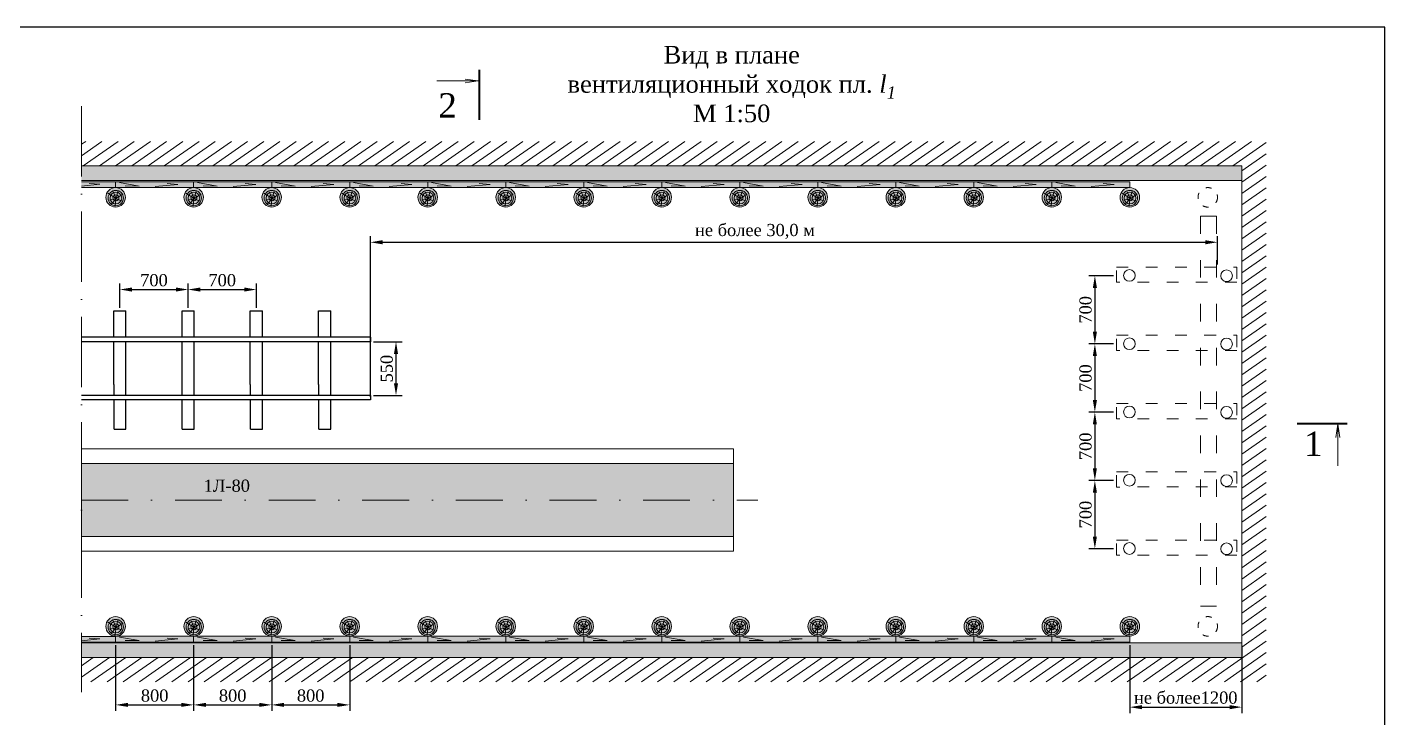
# Model space of a CAD drawing. Header units: millimetres. Extents: x -46762 to 217101, y -107409 to 31524.
# Drawn here: x 175235 to 189159, y -96673 to -89589 of the extents above; entities that cross this region are included whole.
import ezdxf

# ---------------------------------------------------------------- set-up
doc = ezdxf.new("R2010")
doc.units = ezdxf.units.MM
for name, pattern in [('ACAD_ISO03W100', [30, 12, -18]), ('ACAD_ISO10W100', [18, 12, -3, 0, -3]), ('DASHDOT', [1, 0.5, -0.25, 0, -0.25])]:
    doc.linetypes.add(name, pattern=pattern)
doc.styles.get("Standard").update_dxf_attribs({"font": 'TIMES.TTF'})
doc.dimstyles.new('ISO-25', dxfattribs={"dimscale": 50, "dimtxt": 2.5, "dimasz": 2.5, "dimexe": 1.25, "dimexo": 0.625, "dimtad": 1, "dimdec": 0, "dimtxsty": 'Standard', "dimcen": 2.5, "dimadec": 0, "dimazin": 0, "dimtfac": 1, "dimtdec": 0, "dimtmove": 0, "dimatfit": 3, "dimfxl": 1, "dimarcsym": 0})

# ---------------------------------------------------------------- blocks, each defined once
blk = doc.blocks.new('рама2')
at = {"lineweight": 0, "true_color": 0xffffff}
h = blk.add_hatch(color=7, dxfattribs=at)
edge = h.paths.add_edge_path()
edge.add_arc((184800, -72902), 100, 0, 360)
h = blk.add_hatch(color=7, dxfattribs=at)
edge = h.paths.add_edge_path()
edge.add_arc((184800, -77302), 100, 0, 360)
at = {"color": 7, "lineweight": 0}
for points in [[(184721, -72860), (184804, -72915), (184791, -72994)], [(184877, -72867), (184806, -72916), (184727, -72931)], [(184757, -72969), (184804, -72917), (184824, -72838)], [(184773, -72841), (184804, -72917), (184868, -72941)], [(184721, -77260), (184804, -77315), (184791, -77394)], [(184877, -77267), (184806, -77316), (184727, -77331)], [(184757, -77369), (184804, -77317), (184824, -77238)], [(184773, -77241), (184804, -77317), (184868, -77341)]]:
    blk.add_lwpolyline(points, dxfattribs=at)
for centre, radius in [((184800, -72902), 100), ((184801, -72909), 78.7), ((184802, -72909), 60), ((184803, -72907), 31.1), ((184800, -77302), 100), ((184801, -77309), 78.7), ((184802, -77309), 60), ((184803, -77307), 31.1)]:
    blk.add_circle(centre, radius, dxfattribs=at)
blk = doc.blocks.new('дерза')
at = {"lineweight": 0, "true_color": 0xffffff}
blk.add_hatch(color=7, dxfattribs=at).paths.add_polyline_path([(184800, -66348), (185600, -66348), (185600, -66288), (184800, -66288)])
at = {"color": 7, "lineweight": 0}
for points in [[(184800, -66348), (185600, -66348), (185600, -66288), (184800, -66288)], [(184800, -66348), (184800, -66288)], [(184840, -66297), (185041, -66332), (184898, -66331)], [(185204, -66337), (185439, -66315), (185327, -66307)]]:
    blk.add_lwpolyline(points, dxfattribs=at)
blk = doc.blocks.new('*D441')
at = {"color": 0, "lineweight": -2}
for p, q in [((176186, -92467), (176186, -92217)), ((176311, -92280), (176761, -92280)), ((176886, -92467), (176886, -92217))]:
    blk.add_line(p, q, dxfattribs=at)
at = {"color": 0, "lineweight": 15}
for points in [[(176311, -92259), (176311, -92301), (176186, -92280)], [(176761, -92259), (176761, -92301), (176886, -92280)]]:
    blk.add_solid(points, dxfattribs=at)
at = {"layer": 'Defpoints', "color": 0, "lineweight": 15}
for p in [(176886, -92280), (176186, -92498), (176886, -92498)]:
    blk.add_point(p, dxfattribs=at)
at = {"color": 0, "lineweight": 0, "insert": (176536, -92185), "char_height": 125, "attachment_point": 5}
blk.add_mtext('700', dxfattribs=at)
blk = doc.blocks.new('*D442')
at = {"color": 0, "lineweight": -2}
for p, q in [((176886, -92467), (176886, -92217)), ((177011, -92280), (177461, -92280)), ((177586, -92467), (177586, -92217))]:
    blk.add_line(p, q, dxfattribs=at)
at = {"color": 0, "lineweight": 15}
for points in [[(177011, -92259), (177011, -92301), (176886, -92280)], [(177461, -92259), (177461, -92301), (177586, -92280)]]:
    blk.add_solid(points, dxfattribs=at)
at = {"layer": 'Defpoints', "color": 0, "lineweight": 15}
for p in [(177586, -92280), (176886, -92498), (177586, -92498)]:
    blk.add_point(p, dxfattribs=at)
at = {"color": 0, "lineweight": 0, "insert": (177236, -92185), "char_height": 125, "attachment_point": 5}
blk.add_mtext('700', dxfattribs=at)
blk = doc.blocks.new('*D443')
at = {"color": 0, "lineweight": -2}
for p, q in [((178755, -93381), (178755, -91733)), ((187443, -92023), (187443, -91733)), ((178880, -91795), (187318, -91795))]:
    blk.add_line(p, q, dxfattribs=at)
at = {"color": 0, "lineweight": 15}
for points in [[(178880, -91774), (178880, -91816), (178755, -91795)], [(187318, -91774), (187318, -91816), (187443, -91795)]]:
    blk.add_solid(points, dxfattribs=at)
at = {"layer": 'Defpoints', "color": 0, "lineweight": 15}
for p in [(187443, -91795), (187443, -92054), (178755, -93412)]:
    blk.add_point(p, dxfattribs=at)
at = {"color": 0, "lineweight": 0, "insert": (182699, -91684), "char_height": 125, "attachment_point": 5}
blk.add_mtext('не более 30,0 м', dxfattribs=at)
blk = doc.blocks.new('*D444')
at = {"color": 0, "lineweight": -2}
for p, q in [((178786, -92816), (179081, -92816)), ((179018, -93241), (179018, -92941)), ((178786, -93366), (179081, -93366))]:
    blk.add_line(p, q, dxfattribs=at)
at = {"color": 0, "lineweight": 15}
for points in [[(178997, -92941), (179039, -92941), (179018, -92816)], [(178997, -93241), (179039, -93241), (179018, -93366)]]:
    blk.add_solid(points, dxfattribs=at)
at = {"layer": 'Defpoints', "color": 0, "lineweight": 15}
for p in [(178755, -92816), (179018, -92816), (178755, -93366)]:
    blk.add_point(p, dxfattribs=at)
at = {"color": 0, "lineweight": 0, "insert": (178923, -93091), "char_height": 125, "attachment_point": 5, "rotation": 90}
blk.add_mtext('550', dxfattribs=at)
blk = doc.blocks.new('*D448')
at = {"color": 0, "lineweight": -2, "ltscale": 10}
for p, q in [((176143, -95928), (176143, -96602)), ((176943, -95928), (176943, -96602)), ((176268, -96540), (176818, -96540))]:
    blk.add_line(p, q, dxfattribs=at)
at = {"color": 0, "lineweight": 15, "ltscale": 10}
for points in [[(176268, -96519), (176268, -96560), (176143, -96540)], [(176818, -96519), (176818, -96560), (176943, -96540)]]:
    blk.add_solid(points, dxfattribs=at)
at = {"layer": 'Defpoints', "color": 0, "lineweight": 15, "ltscale": 10}
for p in [(176143, -95897), (176943, -95897), (176943, -96540)]:
    blk.add_point(p, dxfattribs=at)
at = {"color": 0, "lineweight": 15, "ltscale": 10, "insert": (176543, -96445), "char_height": 125, "attachment_point": 5}
blk.add_mtext('800', dxfattribs=at)
blk = doc.blocks.new('*D449')
at = {"color": 0, "lineweight": -2, "ltscale": 10}
for p, q in [((176943, -95928), (176943, -96602)), ((177743, -95928), (177743, -96602)), ((177068, -96540), (177618, -96540))]:
    blk.add_line(p, q, dxfattribs=at)
at = {"color": 0, "lineweight": 15, "ltscale": 10}
for points in [[(177068, -96519), (177068, -96560), (176943, -96540)], [(177618, -96519), (177618, -96560), (177743, -96540)]]:
    blk.add_solid(points, dxfattribs=at)
at = {"layer": 'Defpoints', "color": 0, "lineweight": 15, "ltscale": 10}
for p in [(176943, -95897), (177743, -95897), (177743, -96540)]:
    blk.add_point(p, dxfattribs=at)
at = {"color": 0, "lineweight": 15, "ltscale": 10, "insert": (177343, -96445), "char_height": 125, "attachment_point": 5}
blk.add_mtext('800', dxfattribs=at)
blk = doc.blocks.new('*D450')
at = {"color": 0, "lineweight": -2, "ltscale": 10}
for p, q in [((177743, -95928), (177743, -96602)), ((178543, -95928), (178543, -96602)), ((177868, -96540), (178418, -96540))]:
    blk.add_line(p, q, dxfattribs=at)
at = {"color": 0, "lineweight": 15, "ltscale": 10}
for points in [[(177868, -96519), (177868, -96560), (177743, -96540)], [(178418, -96519), (178418, -96560), (178543, -96540)]]:
    blk.add_solid(points, dxfattribs=at)
at = {"layer": 'Defpoints', "color": 0, "lineweight": 15, "ltscale": 10}
for p in [(177743, -95897), (178543, -95897), (178543, -96540)]:
    blk.add_point(p, dxfattribs=at)
at = {"color": 0, "lineweight": 15, "ltscale": 10, "insert": (178143, -96445), "char_height": 125, "attachment_point": 5}
blk.add_mtext('800', dxfattribs=at)
blk = doc.blocks.new('*D455')
at = {"color": 0, "lineweight": -2, "ltscale": 10}
for p, q in [((186376, -92138), (186122, -92138)), ((186185, -92263), (186185, -92713)), ((186376, -92838), (186122, -92838))]:
    blk.add_line(p, q, dxfattribs=at)
at = {"color": 0, "lineweight": 0, "ltscale": 10}
for points in [[(186164, -92263), (186206, -92263), (186185, -92138)], [(186164, -92713), (186206, -92713), (186185, -92838)]]:
    blk.add_solid(points, dxfattribs=at)
at = {"layer": 'Defpoints', "color": 0, "lineweight": 0, "ltscale": 10}
for p in [(186407, -92138), (186185, -92838), (186407, -92838)]:
    blk.add_point(p, dxfattribs=at)
at = {"color": 0, "lineweight": 0, "ltscale": 10, "insert": (186090, -92488), "char_height": 125, "attachment_point": 5, "rotation": 90}
blk.add_mtext('700', dxfattribs=at)
blk = doc.blocks.new('*D456')
at = {"color": 0, "lineweight": -2, "ltscale": 10}
for p, q in [((186376, -92838), (186122, -92838)), ((186185, -92963), (186185, -93413)), ((186376, -93538), (186122, -93538))]:
    blk.add_line(p, q, dxfattribs=at)
at = {"color": 0, "lineweight": 0, "ltscale": 10}
for points in [[(186164, -92963), (186206, -92963), (186185, -92838)], [(186164, -93413), (186206, -93413), (186185, -93538)]]:
    blk.add_solid(points, dxfattribs=at)
at = {"layer": 'Defpoints', "color": 0, "lineweight": 0, "ltscale": 10}
for p in [(186407, -92838), (186185, -93538), (186407, -93538)]:
    blk.add_point(p, dxfattribs=at)
at = {"color": 0, "lineweight": 0, "ltscale": 10, "insert": (186090, -93188), "char_height": 125, "attachment_point": 5, "rotation": 90}
blk.add_mtext('700', dxfattribs=at)
blk = doc.blocks.new('*D457')
at = {"color": 0, "lineweight": -2, "ltscale": 10}
for p, q in [((186376, -93538), (186122, -93538)), ((186185, -93663), (186185, -94113)), ((186376, -94238), (186122, -94238))]:
    blk.add_line(p, q, dxfattribs=at)
at = {"color": 0, "lineweight": 0, "ltscale": 10}
for points in [[(186164, -93663), (186206, -93663), (186185, -93538)], [(186164, -94113), (186206, -94113), (186185, -94238)]]:
    blk.add_solid(points, dxfattribs=at)
at = {"layer": 'Defpoints', "color": 0, "lineweight": 0, "ltscale": 10}
for p in [(186407, -93538), (186185, -94238), (186407, -94238)]:
    blk.add_point(p, dxfattribs=at)
at = {"color": 0, "lineweight": 0, "ltscale": 10, "insert": (186090, -93888), "char_height": 125, "attachment_point": 5, "rotation": 90}
blk.add_mtext('700', dxfattribs=at)
blk = doc.blocks.new('*D458')
at = {"color": 0, "lineweight": -2, "ltscale": 10}
for p, q in [((186376, -94238), (186122, -94238)), ((186185, -94363), (186185, -94813)), ((186376, -94938), (186122, -94938))]:
    blk.add_line(p, q, dxfattribs=at)
at = {"color": 0, "lineweight": 0, "ltscale": 10}
for points in [[(186164, -94363), (186206, -94363), (186185, -94238)], [(186164, -94813), (186206, -94813), (186185, -94938)]]:
    blk.add_solid(points, dxfattribs=at)
at = {"layer": 'Defpoints', "color": 0, "lineweight": 0, "ltscale": 10}
for p in [(186407, -94238), (186185, -94938), (186407, -94938)]:
    blk.add_point(p, dxfattribs=at)
at = {"color": 0, "lineweight": 0, "ltscale": 10, "insert": (186090, -94588), "char_height": 125, "attachment_point": 5, "rotation": 90}
blk.add_mtext('700', dxfattribs=at)
blk = doc.blocks.new('*D459')
at = {"color": 0, "lineweight": -2, "ltscale": 10}
for p, q in [((186543, -95928), (186543, -96625)), ((187692, -95935), (187692, -96625)), ((186668, -96563), (187567, -96563))]:
    blk.add_line(p, q, dxfattribs=at)
at = {"color": 0, "lineweight": 0, "ltscale": 10}
for points in [[(186668, -96542), (186668, -96584), (186543, -96563)], [(187567, -96542), (187567, -96584), (187692, -96563)]]:
    blk.add_solid(points, dxfattribs=at)
at = {"layer": 'Defpoints', "color": 0, "lineweight": 0, "ltscale": 10}
for p in [(186543, -95897), (187692, -95904), (187692, -96563)]:
    blk.add_point(p, dxfattribs=at)
at = {"color": 0, "lineweight": 0, "ltscale": 10, "insert": (187117, -96466), "char_height": 125, "attachment_point": 5}
blk.add_mtext('не более1200', dxfattribs=at)

msp = doc.modelspace()

# ---------------------------------------------------------------- hatches: boundary and pattern name
at = {"lineweight": 0}
h = msp.add_hatch(dxfattribs=at)
h.set_pattern_fill('LINE', scale=30, angle=35, style=0)
h.set_pattern_definition([(35, (-8656.99, -18432.19), (-54.633156, 78.024232), [])])
h.paths.add_polyline_path([(175792.04, -96304.23), (175792.04, -96054.23), (187692.3, -96054.23), (187692.3, -91010.26), (175792.04, -91010.26), (175792.04, -90760.26), (187942.3, -90760.26), (187942.3, -96304.23)])
h = msp.add_hatch(dxfattribs=at)
h.set_pattern_fill('GRAVEL', scale=10, angle=35, style=0)
h.set_pattern_definition([(263.0128, (-8652.87, -18119.228), (-353.3210237, -3038.0921832), [34.1721, -3383.05]), (219.9697, (-8657.028, -18153.146), (2351.0920832, 1956.32695704), [58.6405, -5805.4]), (167.5104, (-8701.969, -18190.816), (3683.2188072, -831.8299591), [41.3482, -4093.47]), (302.2737, (-8746.692, -18299.65), (-2705.7036433, 4306.9788282), [53.4005, -5286.64]), (327.8337, (-8718.178, -18344.801), (-2788.58802175, 1768.33270836), [52.3634, -5183.98]), (32.2737, (-8673.852, -18372.678), (-4306.9788282, -2705.7036433), [53.4005, -5286.64]), (72.6942, (-8628.702, -18344.164), (-1247.9589095, -3974.59492707), [70.6194, -6991.31]), (107.2553, (-8607.694, -18276.742), (-1748.69080777, 5597.2438948), [66.672, -6600.53]), (156.4296, (-8627.471, -18213.07), (-3558.4645479, 1539.3292497), [53.5813, -5304.55]), (210.2364, (-8676.582, -18191.644), (2434.3960615, 1394.5086377), [61.1713, -2997.39]), (257.3974, (-8729.432, -18222.448), (-894.20502788, -4036.9688648), [79.1078, -7831.68]), (173.8141, (-8539.25, -18157.5), (-2330.5805514, 228.567541), [27.0005, -2673.06]), (206.4692, (-8566.094, -18154.59), (2996.2134852, 1477.8162147), [51.3682, -5085.46]), (260, (-8612.08, -18177.49), (145.68832, -208.06448), [35.9209, -323.289]), (238.1986, (-8644.125, -18162.716), (748.948497, 1144.5755936), [19.3441, -1915.06]), (326.8014, (-8654.32, -18179.156), (-645.130291, 478.505743), [27.3566, -1340.48]), (65.9638, (-8631.428, -18194.135), (332.816142, 853.194346), [44.432, -1436.63]), (196.5651, (-8613.33, -18153.56), (561.817627, 83.312653), [32.1287, -771.09]), (51.3895, (-8774.997, -18263.656), (1643.5830051, 2081.0775115), [45.0088, -4455.88]), (105.3462, (-8746.91, -18228.485), (770.314139, -2871.4596106), [37.7599, -3738.22]), (328.1986, (-8642.468, -18111.943), (-1144.5755936, 748.948497), [38.688, -1895.72]), (18.6105, (-8609.587, -18132.331), (-2517.7116758, -832.69239275), [45.0088, -4455.88]), (14.444, (-8684.67, -18392.656), (-1331.7008637, -312.3142448), [43.4035, -2126.77]), (329.7751, (-8642.638, -18381.83), (-2642.8924909, 1560.2693724), [36.3672, -3600.36]), (101.8014, (-8494.7, -18318.55), (-312.3134674, 1331.7047116), [38.688, -1895.72]), (52.354, (-8502.611, -18280.68), (-2122.0874158, -2726.2067167), [42.5783, -4215.24]), (104.444, (-8596.65, -18389.938), (312.3142448, -1331.7008637), [21.7018, -2148.48]), (136.3099, (-8507.18, -18327.29), (-790.815385, 686.568116), [12.9515, -1282.2]), (200.9638, (-8516.55, -18318.346), (769.882459, 229.001292), [52.3634, -994.905]), (221.009, (-8565.445, -18337.08), (1934.9550497, 1664.9461333), [48.5267, -4804.14]), (338.6901, (-8618.316, -18212.86), (-499.44124, 270.440372), [36.6324, -879.178]), (28.1572, (-8584.188, -18226.174), (3828.4781246, 2060.57297417), [63.9557, -6331.6]), (95.9454, (-8527.8, -18195.994), (187.5599315, -2039.2011662), [26.1508, -2588.94]), (125, (-8530.5, -18169.98), (-353.75303, 62.3762), [15.24, -238.76]), (155.2564, (-8573.977, -18333.752), (1852.0751026, -873.699176), [35.2867, -3493.39]), (83.0128, (-8606.024, -18318.983), (353.3210237, 3038.0921832), [68.3443, -3348.88]), (35, (-8597.7, -18251.15), (62.3762, 353.75303), [66.04, -187.96]), (0.3048, (-8543.613, -18213.267), (-3100.4615883, -0.4291509), [40.161, -3975.93]), (289.0546, (-8503.453, -18213.053), (374.6898975, -977.949246), [36.9829, -1812.17]), (242.646, (-8491.379, -18248.01), (-2496.3413126, -4848.72641063), [60.2145, -5961.25]), (210.4261, (-8519.047, -18301.491), (-2850.52838316, -1685.8862164), [63.7029, -6306.58]), (210.4261, (-8519.047, -18301.491), (-2850.52838316, -1685.8862164), [63.7029, -6306.58])])
h.paths.add_polyline_path([(175792.04, -91010.26), (175792.04, -91160.26), (187692.3, -91160.26), (187692.3, -91010.26)])
h.paths.add_polyline_path([(175792.04, -95904.23), (175792.04, -96054.23), (187692.3, -96054.23), (187692.3, -95904.23)])
at = {"lineweight": 0, "true_color": 0xffffff}
for points in [[(175792.04, -91174.53), (175792.04, -91234.53), (176142.66, -91234.53), (176142.66, -91174.53)], [(175792.04, -95836.97), (175792.04, -95896.97), (176142.66, -95896.97), (176142.66, -95836.97)]]:
    msp.add_hatch(color=7, dxfattribs=at).paths.add_polyline_path(points)
h = msp.add_hatch(color=7, dxfattribs=at)
edge = h.paths.add_edge_path()
edge.add_arc((176142.66, -91334.41), 100, 0, 360)
at = {"lineweight": 15}
msp.add_hatch(color=253, dxfattribs=at).paths.add_polyline_path([(175792.04, -94064.41), (182478.67, -94064.41), (182478.67, -94814.41), (175792.04, -94814.41)])
at = {"lineweight": 0, "true_color": 0xffffff}
h = msp.add_hatch(color=7, dxfattribs=at)
edge = h.paths.add_edge_path()
edge.add_arc((176142.66, -95734.41), 100, 0, 360)

# ---------------------------------------------------------------- linework, layer by layer
at = {"color": 7, "lineweight": 30}
for p, q in [((189158.72, -89588.89), (165830, -89588.89)), ((189158.72, -107408.89), (189158.72, -89588.89)), ((178755.16, -92769.41), (175792.04, -92769.41)), ((178755.16, -92815.56), (175792.04, -92815.56)), ((178755.16, -92769.41), (178755.16, -92815.56)), ((178755.16, -93365.97), (175792.04, -93365.97)), ((178755.16, -93412.12), (175792.04, -93412.12)), ((178755.16, -93365.97), (178755.16, -93412.12))]:
    msp.add_line(p, q, dxfattribs=at)
at = {"lineweight": 40}
for p, q in [((179871.69, -90026.41), (179871.69, -90540)), ((188258.15, -93652.44), (188771.75, -93652.44))]:
    msp.add_line(p, q, dxfattribs=at)
at = {"lineweight": 20}
for p, q in [((179861.96, -90141.08), (179435.44, -90141.08)), ((179861.96, -90141.08), (179725.66, -90120.76)), ((179861.96, -90141.08), (179725.66, -90161.4)), ((188676.16, -93662.17), (188655.84, -93798.47)), ((188676.16, -93662.17), (188676.16, -94088.69)), ((188676.16, -93662.17), (188696.49, -93798.47))]:
    msp.add_line(p, q, dxfattribs=at)
at = {"color": 7, "linetype": 'ACAD_ISO10W100', "lineweight": 0, "ltscale": 60}
msp.add_line((175792.04, -90400.97), (175792.04, -96409.37), dxfattribs=at)
at = {"color": 7, "lineweight": 15}
for p, q in [((175792.04, -90760.26), (175792.04, -91010.26)), ((175792.04, -91010.26), (187692.3, -91010.26)), ((187692.3, -91010.26), (187692.3, -91160.26)), ((175792.04, -91160.26), (187692.3, -91160.26)), ((175792.04, -93914.41), (175792.04, -94964.41)), ((182478.67, -93914.41), (182478.67, -94964.41)), ((175792.04, -94064.41), (175792.04, -94814.41)), ((182478.67, -94064.41), (182478.67, -94814.41)), ((175792.04, -95904.23), (187692.3, -95904.23)), ((187692.3, -95904.23), (187692.3, -96054.23)), ((175792.04, -96054.23), (187692.3, -96054.23)), ((175792.04, -96054.23), (175792.04, -96304.23))]:
    msp.add_line(p, q, dxfattribs=at)
at = {"color": 7, "lineweight": 0, "ltscale": 60}
msp.add_line((187692.3, -91010.26), (187692.3, -96054.23), dxfattribs=at)
at = {"color": 7, "linetype": 'ACAD_ISO03W100', "lineweight": 15, "ltscale": 15}
for p, q in [((187431.36, -91527.31), (187267.31, -91527.31)), ((187267.31, -91527.31), (187267.31, -95527.31)), ((187431.36, -91527.31), (187431.36, -95527.31)), ((187431.36, -95527.31), (187267.31, -95527.31))]:
    msp.add_line(p, q, dxfattribs=at)
for p, q in [((176124.08, -92498.16), (176248.08, -92498.16)), ((176124.08, -92769.41), (176124.08, -92498.16)), ((176248.08, -92769.41), (176248.08, -92498.16)), ((176824.08, -92498.16), (176948.08, -92498.16)), ((176824.08, -92769.41), (176824.08, -92498.16)), ((176948.08, -92769.41), (176948.08, -92498.16)), ((177524.08, -92498.16), (177648.08, -92498.16)), ((177524.08, -92769.41), (177524.08, -92498.16)), ((177648.08, -92769.41), (177648.08, -92498.16)), ((178224.08, -92498.16), (178348.08, -92498.16)), ((178224.08, -92769.41), (178224.08, -92498.16)), ((178348.08, -92769.41), (178348.08, -92498.16)), ((176124.08, -93252.87), (176124.08, -92815.56)), ((176248.08, -93365.97), (176248.08, -92815.56)), ((176824.08, -93252.87), (176824.08, -92815.56)), ((176948.08, -93365.97), (176948.08, -92815.56)), ((177524.08, -93252.87), (177524.08, -92815.56)), ((177648.08, -93365.97), (177648.08, -92815.56)), ((178224.08, -93252.87), (178224.08, -92815.56)), ((178348.08, -93365.97), (178348.08, -92815.56)), ((176126.28, -93365.97), (176126.28, -93253.38)), ((176826.28, -93365.97), (176826.28, -93253.38)), ((177526.28, -93365.97), (177526.28, -93253.38)), ((178226.28, -93365.97), (178226.28, -93253.38)), ((176126.28, -93712.03), (176126.28, -93412.12)), ((176248.08, -93712.03), (176248.08, -93412.12)), ((176826.28, -93712.03), (176826.28, -93412.12)), ((176948.08, -93712.03), (176948.08, -93412.12)), ((177526.28, -93712.03), (177526.28, -93412.12)), ((177648.08, -93712.03), (177648.08, -93412.12)), ((178226.28, -93712.03), (178226.28, -93412.12)), ((178348.08, -93712.03), (178348.08, -93412.12)), ((176126.28, -93712.03), (176248.08, -93712.03)), ((176826.28, -93712.03), (176948.08, -93712.03)), ((177526.28, -93712.03), (177648.08, -93712.03)), ((178226.28, -93712.03), (178348.08, -93712.03))]:
    msp.add_line(p, q)
at = {"color": 7, "lineweight": 0}
for p, q in [((175792.04, -93914.41), (182478.67, -93914.41)), ((175792.04, -94064.41), (182478.67, -94064.41)), ((175792.04, -94814.41), (182478.67, -94814.41)), ((175792.04, -94964.41), (182478.67, -94964.41))]:
    msp.add_line(p, q, dxfattribs=at)
at = {"color": 7, "linetype": 'DASHDOT', "lineweight": 0, "ltscale": 960}
msp.add_line((175792.04, -94439.41), (182727.65, -94439.41), dxfattribs=at)
at = {"color": 7, "lineweight": 0}
for points in [[(175792.04, -91234.53), (176142.66, -91234.53), (176142.66, -91174.53), (175792.04, -91174.53)], [(175792.04, -91218.97), (175982.19, -91200.87), (175870.27, -91193.41)], [(176064.34, -91291.9), (176147.18, -91346.76), (176133.72, -91426.46)], [(176219.68, -91299.14), (176149.26, -91347.79), (176069.51, -91363.32)], [(176099.55, -91401.62), (176147.18, -91348.83), (176166.86, -91270.16)], [(176116.12, -91273.27), (176147.18, -91348.83), (176211.39, -91373.67)], [(176064.34, -95691.9), (176147.18, -95746.76), (176133.72, -95826.46)], [(176219.68, -95699.14), (176149.26, -95747.79), (176069.51, -95763.32)], [(176099.55, -95801.62), (176147.18, -95748.83), (176166.86, -95670.16)], [(176116.12, -95673.27), (176147.18, -95748.83), (176211.39, -95773.67)], [(175792.04, -95896.97), (176142.66, -95896.97), (176142.66, -95836.97), (175792.04, -95836.97)], [(175792.04, -95881.41), (175982.19, -95863.31), (175870.27, -95855.85)]]:
    msp.add_lwpolyline(points, dxfattribs=at)
at = {"color": 7, "linetype": 'ACAD_ISO03W100', "lineweight": 15, "ltscale": 10}
for points in [[(186407.4, -92049.4), (187640.87, -92049.4), (187641.43, -92204.38), (186407.4, -92205.21)], [(186407.4, -92749.4), (187640.87, -92749.4), (187641.43, -92904.38), (186407.4, -92905.21)], [(186407.4, -93449.4), (187640.87, -93449.4), (187641.43, -93604.38), (186407.4, -93605.21)], [(186407.4, -94149.4), (187640.87, -94149.4), (187641.43, -94304.38), (186407.4, -94305.21)], [(186407.4, -94849.4), (187640.87, -94849.4), (187641.43, -95004.38), (186407.4, -95005.21)]]:
    msp.add_lwpolyline(points, close=True, dxfattribs=at)
at = {"color": 7, "lineweight": 0}
for centre, radius in [((176142.66, -91334.41), 100), ((176144.08, -91341.58), 78.67), ((176145.11, -91341.58), 60.03), ((176146.15, -91339.51), 31.05), ((176142.66, -95734.41), 100), ((176144.08, -95741.58), 78.67), ((176145.11, -95741.58), 60.03), ((176146.15, -95739.51), 31.05)]:
    msp.add_circle(centre, radius, dxfattribs=at)
at = {"color": 7, "linetype": 'ACAD_ISO03W100', "lineweight": 0, "ltscale": 5}
for centre in [(187342.66, -91334.41), (187342.66, -95734.41)]:
    msp.add_circle(centre, 100, dxfattribs=at)
at = {"color": 7, "lineweight": 15}
for centre in [(186539.33, -92135.69), (187535.32, -92138.97), (186539.33, -92835.69), (187535.32, -92838.97), (186539.33, -93535.69), (187535.32, -93538.97), (186539.33, -94235.69), (187535.32, -94238.97), (186539.33, -94935.69), (187535.32, -94938.97)]:
    msp.add_circle(centre, 60, dxfattribs=at)

# ---------------------------------------------------------------- block references
at = {"color": 7, "lineweight": 0, "true_color": 0xffffff}
for p in [(-8656.99, -24886.09), (-7856.99, -24886.09), (-7056.99, -24886.09), (-6256.99, -24886.09), (-5456.99, -24886.09), (-4656.99, -24886.09), (-3856.99, -24886.09), (-3056.99, -24886.09), (-2256.99, -24886.09), (-1456.99, -24886.09), (-656.99, -24886.09), (143.01, -24886.09), (943.01, -24886.09), (-8656.99, -29548.53), (-7856.99, -29548.53), (-7056.99, -29548.53), (-6256.99, -29548.53), (-5456.99, -29548.53), (-4656.99, -29548.53), (-3856.99, -29548.53), (-3056.99, -29548.53), (-2256.99, -29548.53), (-1456.99, -29548.53), (-656.99, -29548.53), (143.01, -29548.53), (943.01, -29548.53)]:
    msp.add_blockref('дерза', p, dxfattribs=at)
at = {"color": 7, "lineweight": 0}
for p in [(-7856.99, -18432.19), (-7056.99, -18432.19), (-6256.99, -18432.19), (-5456.99, -18432.19), (-4656.99, -18432.19), (-3856.99, -18432.19), (-3056.99, -18432.19), (-2256.99, -18432.19), (-1456.99, -18432.19), (-656.99, -18432.19), (143.01, -18432.19), (943.01, -18432.19), (1743.01, -18432.19)]:
    msp.add_blockref('рама2', p, dxfattribs=at)

# ---------------------------------------------------------------- texts
at = {"lineweight": 0}
for s, p in [('2', (179452.82, -90516.16)), ('1', (188329.93, -93987.18))]:
    msp.add_text(s, height=250, dxfattribs=at).set_placement(p)
at = {"color": 7, "lineweight": 0}
msp.add_text('1Л-80', height=125, dxfattribs=at).set_placement((177046.18, -94354.2))
at = {"color": 7, "lineweight": 0, "insert": (182460.83, -90174.38), "char_height": 180, "width": 3793.7988, "attachment_point": 5}
msp.add_mtext('\\A1;Вид в плане\\Pвентиляционный ходок пл. {\\fTimes New Roman|b0|i1|c204|p18;l\\H0.7x;\\S^ 1;\\H1.4286x;\\P}М 1:50', dxfattribs=at)

# ---------------------------------------------------------------- dimensions: what is measured, and where the dimension line sits
at = {"color": 7, "lineweight": 0}
dim = msp.add_linear_dim(base=(187442.66, -91795.07), p1=(178755.16, -93412.12), p2=(187442.66, -92053.94), text='не более 30,0 м', dimstyle='ISO-25', dxfattribs=at)
dim.commit()
dim.dimension.update_dxf_attribs({"geometry": '*D443', "text_midpoint": (182699.36, -91795.07), "dimtype": 160})
for base, p1, p2, picture, middle in [((176886.08, -92279.85), (176186.08, -92498.16), (176886.08, -92498.16), '*D441', (176536.08, -92184.84)), ((177586.08, -92279.85), (176886.08, -92498.16), (177586.08, -92498.16), '*D442', (177236.08, -92184.84))]:
    dim = msp.add_linear_dim(base=base, p1=p1, p2=p2, dimstyle='ISO-25', dxfattribs=at)
    dim.commit()
    dim.dimension.update_dxf_attribs({"geometry": picture, "text_midpoint": middle})
at = {"color": 7, "lineweight": 0, "ltscale": 10}
for base, p1, p2, picture, middle in [((186184.8, -92838.28), (186407.4, -92138.28), (186407.4, -92838.28), '*D455', (186089.79, -92488.28)), ((186184.8, -93538.28), (186407.4, -92838.28), (186407.4, -93538.28), '*D456', (186089.79, -93188.28)), ((186184.8, -94238.28), (186407.4, -93538.28), (186407.4, -94238.28), '*D457', (186089.79, -93888.28)), ((186184.8, -94938.28), (186407.4, -94238.28), (186407.4, -94938.28), '*D458', (186089.79, -94588.28))]:
    dim = msp.add_linear_dim(base=base, p1=p1, p2=p2, angle=90, dimstyle='ISO-25', override={"dimadec": 4}, dxfattribs=at)
    dim.commit()
    dim.dimension.update_dxf_attribs({"geometry": picture, "text_midpoint": middle})
at = {"color": 7, "lineweight": 0}
dim = msp.add_linear_dim(base=(179018, -92815.56), p1=(178755.16, -93365.97), p2=(178755.16, -92815.56), angle=90, dimstyle='ISO-25', dxfattribs=at)
dim.commit()
dim.dimension.update_dxf_attribs({"geometry": '*D444', "text_midpoint": (178923.17, -93090.77)})
at = {"color": 7, "lineweight": 15, "ltscale": 10}
for base, p1, p2, picture, middle in [((176942.66, -96539.66), (176142.66, -95896.97), (176942.66, -95896.97), '*D448', (176542.66, -96444.83)), ((177742.66, -96539.66), (176942.66, -95896.97), (177742.66, -95896.97), '*D449', (177342.66, -96444.83)), ((178542.66, -96539.66), (177742.66, -95896.97), (178542.66, -95896.97), '*D450', (178142.66, -96444.83))]:
    dim = msp.add_linear_dim(base=base, p1=p1, p2=p2, dimstyle='ISO-25', override={"dimadec": 4}, dxfattribs=at)
    dim.commit()
    dim.dimension.update_dxf_attribs({"geometry": picture, "text_midpoint": middle})
at = {"color": 7, "lineweight": 0, "ltscale": 10}
dim = msp.add_linear_dim(base=(187692.3, -96562.76), p1=(186542.66, -95896.97), p2=(187692.3, -95904.23), text='не более1200', dimstyle='ISO-25', override={"dimadec": 4}, dxfattribs=at)
dim.commit()
dim.dimension.update_dxf_attribs({"geometry": '*D459', "text_midpoint": (187117.48, -96466.17)})

doc.saveas('drawing.dxf')
